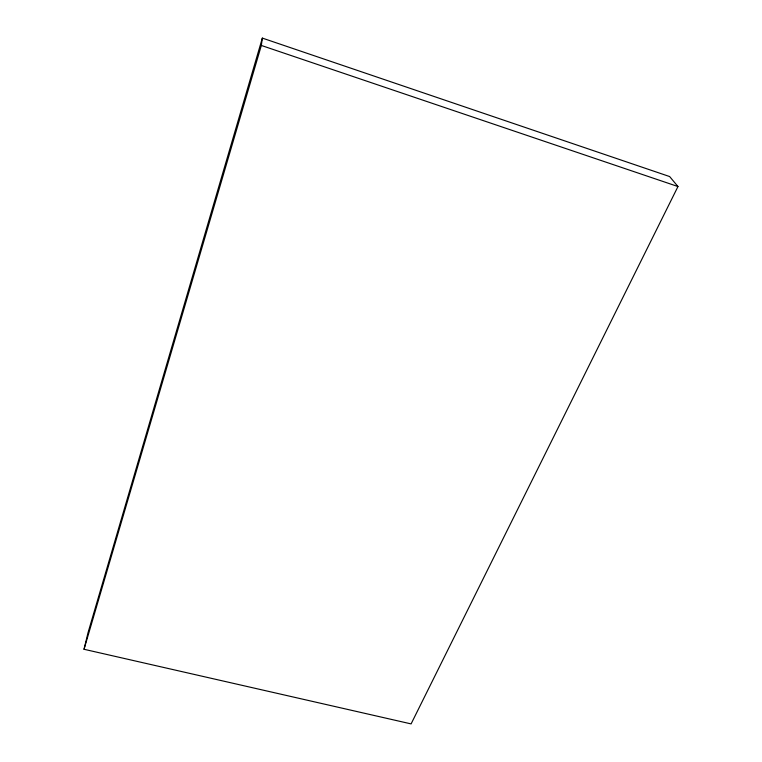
<?xml version="1.0" encoding="UTF-8"?>
<svg xmlns="http://www.w3.org/2000/svg" width="762" height="762" viewBox="0 0 762 762"><rect width="100%" height="100%" fill="white"/><g stroke="black" fill="none" stroke-linecap="round" stroke-linejoin="round"><path stroke-width="1.14" d="M84.03 649.281L261.337 45.453L262.347 38.1L669.636 176.555L677.97 186.538L411.099 723.9L84.03 649.281L87.982 632.87L262.347 38.1M261.337 45.453L677.97 186.538"/></g></svg>
